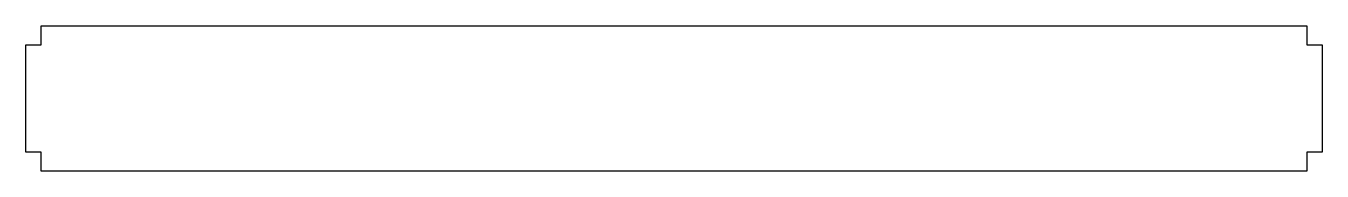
# Model space of a CAD drawing. Header units: inches. Extents: x -11.9 to 0.1, y 2 to 3.3.
import ezdxf

# ---------------------------------------------------------------- set-up
doc = ezdxf.new("R2010")
doc.units = ezdxf.units.IN
doc.layers.get('0').update_dxf_attribs({"linetype": 'CONTINUOUS'})

msp = doc.modelspace()

# ---------------------------------------------------------------- linework, layer by layer
msp.add_lwpolyline([(0.141, 3.14), (0.141, 2.14), (0, 2.14), (0, 1.965), (-11.75, 1.965), (-11.75, 2.14), (-11.891, 2.14), (-11.891, 3.14), (-11.75, 3.14), (-11.75, 3.315), (0, 3.315), (0, 3.14)], close=True)

doc.saveas('drawing.dxf')
